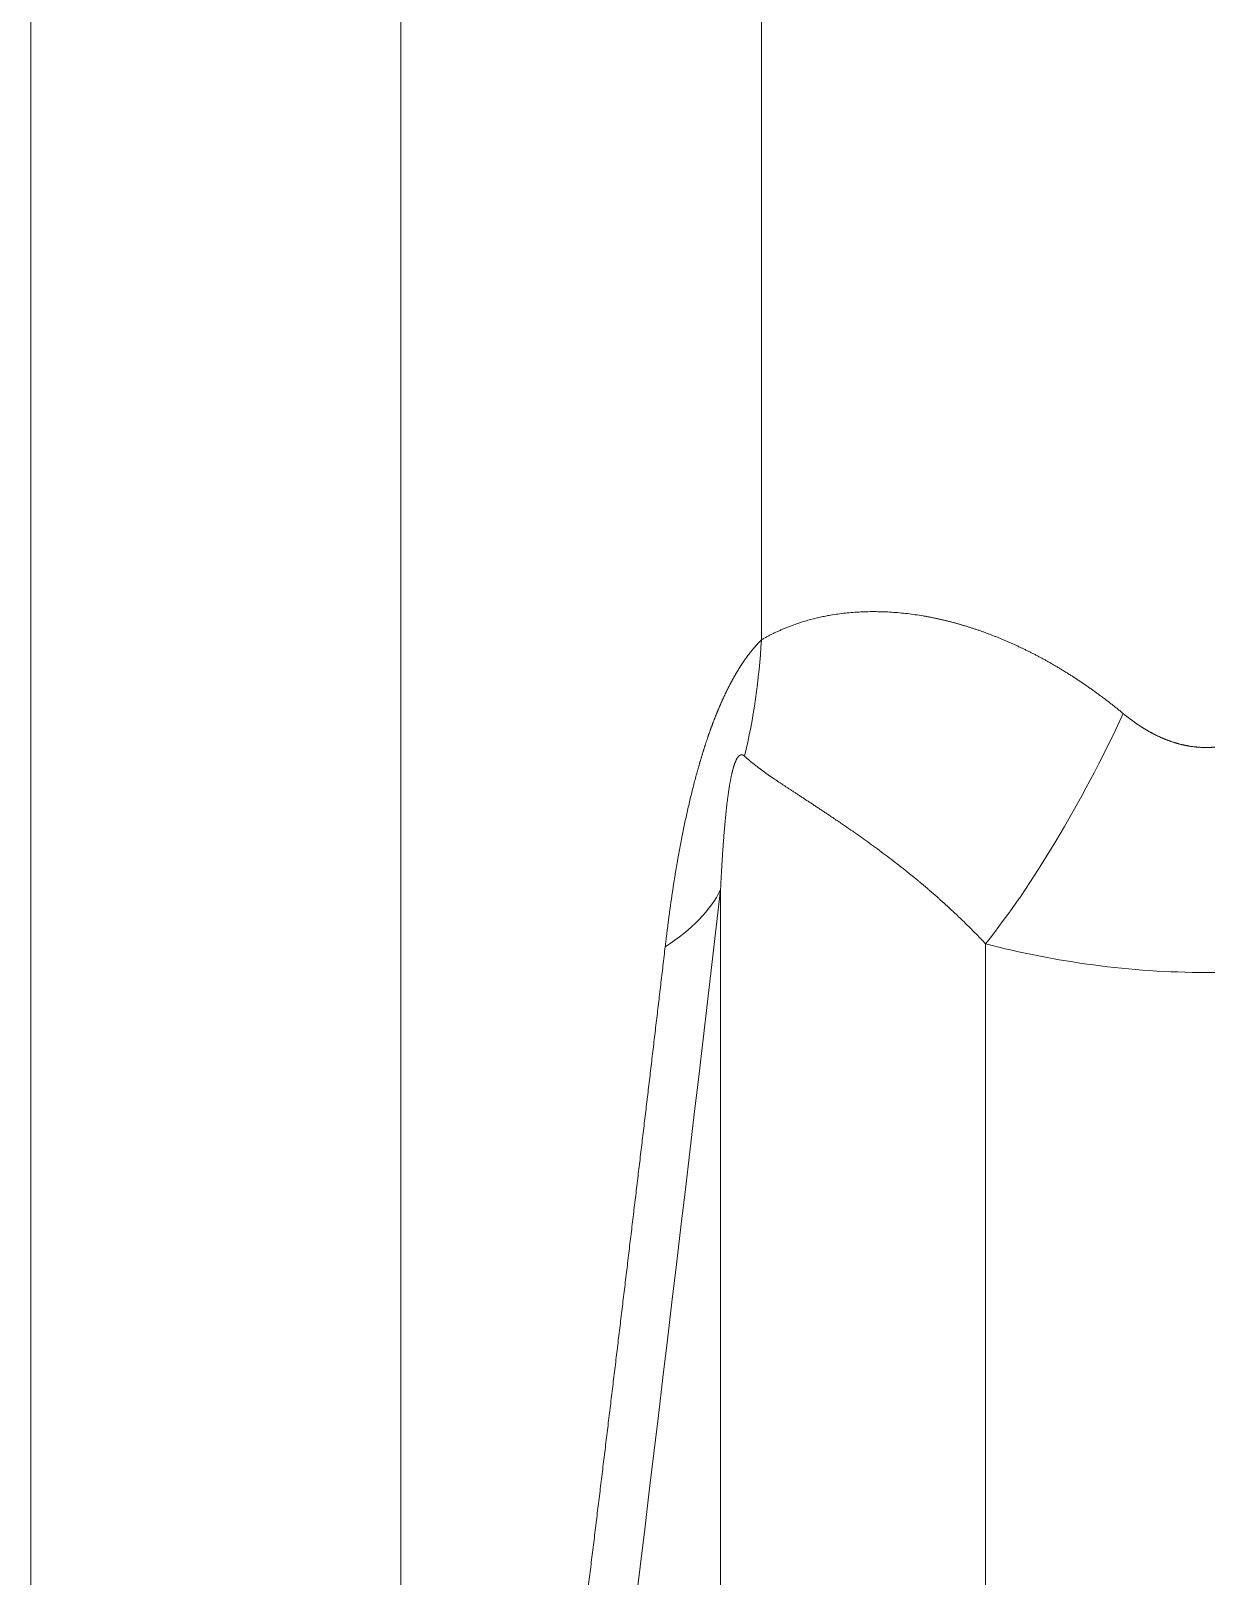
# Model space of a CAD drawing. Header units: millimetres. Extents: x 4664 to 8864, y -38 to 2932.
# Drawn here: x 8171.134 to 8174.93, y 2252.631 to 2257.621 of the extents above; entities that cross this region are included whole.
import ezdxf

# ---------------------------------------------------------------- set-up
doc = ezdxf.new("R2010")
doc.units = ezdxf.units.MM

msp = doc.modelspace()

# ---------------------------------------------------------------- linework, layer by layer
at = {"lineweight": 5}
for p, q in [((8173.4938, 2255.6545), (8173.4938, 2274.0569)), ((8171.134, 2271.1336), (8171.134, 2247.5065)), ((8172.3286, 2247.8684), (8172.3286, 2270.7219)), ((8173.3619, 2240.3411), (8173.3619, 2254.8477)), ((8174.2179, 2254.6732), (8174.2179, 2240.8271))]:
    msp.add_line(p, q, dxfattribs=at)
at = {"lineweight": 5, "extrusion": (0, 0, -1)}
for centre, major_axis, ratio, start_param, end_param in [((8171.1045, 2256.2373), (-1.8427, 1.851), 0.824618, 2.503991, 2.670008), ((8174.2179, 2256.8128), (0.6646, 2.5259), 0.341532, 2.064293, 2.485189), ((8164.7523, 2233.0242), (8.8397, 54.288), 0.099808, 1.14091, 1.295848), ((8170.7937, 2255.2376), (-2.5944, 0.3015), 0.315798, 3.251983, 3.506818)]:
    msp.add_ellipse(centre, major_axis=major_axis, ratio=ratio, start_param=start_param, end_param=end_param, dxfattribs=at)
at = {"lineweight": 5}
for points, knots in [([(8174.6628, 2255.4163), (8174.6613, 2255.4176), (8174.6582, 2255.4202), (8174.6535, 2255.424), (8174.6488, 2255.4278), (8174.6441, 2255.4316), (8174.6394, 2255.4353), (8174.6347, 2255.4391), (8174.63, 2255.4428), (8174.6253, 2255.4465), (8174.6206, 2255.4502), (8174.6158, 2255.4538), (8174.6111, 2255.4575), (8174.6064, 2255.4611), (8174.6016, 2255.4647), (8174.5969, 2255.4682), (8174.5921, 2255.4718), (8174.5873, 2255.4753), (8174.5826, 2255.4788), (8174.5778, 2255.4823), (8174.573, 2255.4858), (8174.5682, 2255.4892), (8174.5634, 2255.4926), (8174.5586, 2255.4961), (8174.5538, 2255.4994), (8174.549, 2255.5028), (8174.5442, 2255.5061), (8174.5394, 2255.5095), (8174.5346, 2255.5127), (8174.5297, 2255.516), (8174.5249, 2255.5193), (8174.5201, 2255.5225), (8174.5152, 2255.5257), (8174.5104, 2255.5289), (8174.5055, 2255.5321), (8174.5006, 2255.5352), (8174.4958, 2255.5383), (8174.4909, 2255.5414), (8174.486, 2255.5445), (8174.4812, 2255.5476), (8174.4763, 2255.5506), (8174.4714, 2255.5536), (8174.4665, 2255.5566), (8174.4616, 2255.5596), (8174.4567, 2255.5625), (8174.4518, 2255.5655), (8174.4469, 2255.5684), (8174.442, 2255.5712), (8174.4371, 2255.5741), (8174.4322, 2255.5769), (8174.4272, 2255.5798), (8174.4223, 2255.5825), (8174.4174, 2255.5853), (8174.4125, 2255.5881), (8174.4075, 2255.5908), (8174.4026, 2255.5935), (8174.3976, 2255.5962), (8174.3927, 2255.5988), (8174.3878, 2255.6015), (8174.3828, 2255.6041), (8174.3779, 2255.6067), (8174.3729, 2255.6092), (8174.3679, 2255.6118), (8174.363, 2255.6143), (8174.358, 2255.6168), (8174.3531, 2255.6192), (8174.3481, 2255.6217), (8174.3431, 2255.6241), (8174.3382, 2255.6265), (8174.3332, 2255.6289), (8174.3282, 2255.6313), (8174.3232, 2255.6336), (8174.3183, 2255.6359), (8174.3133, 2255.6382), (8174.3083, 2255.6405), (8174.3033, 2255.6427), (8174.2984, 2255.6449), (8174.2934, 2255.6471), (8174.2884, 2255.6493), (8174.2834, 2255.6515), (8174.2784, 2255.6536), (8174.2734, 2255.6557), (8174.2684, 2255.6578), (8174.2635, 2255.6598), (8174.2585, 2255.6618), (8174.2535, 2255.6639), (8174.2485, 2255.6658), (8174.2435, 2255.6678), (8174.2385, 2255.6697), (8174.2335, 2255.6716), (8174.2286, 2255.6735), (8174.2236, 2255.6754), (8174.2186, 2255.6772), (8174.2136, 2255.6791), (8174.2086, 2255.6808), (8174.2036, 2255.6826), (8174.1986, 2255.6844), (8174.1937, 2255.6861), (8174.1887, 2255.6878), (8174.1837, 2255.6895), (8174.1787, 2255.6911), (8174.1738, 2255.6927), (8174.1688, 2255.6943), (8174.1638, 2255.6959), (8174.1588, 2255.6975), (8174.1539, 2255.699), (8174.1489, 2255.7005), (8174.1439, 2255.702), (8174.139, 2255.7034), (8174.134, 2255.7048), (8174.1291, 2255.7063), (8174.1241, 2255.7076), (8174.1191, 2255.709), (8174.1142, 2255.7103), (8174.1093, 2255.7116), (8174.1043, 2255.7129), (8174.0994, 2255.7142), (8174.0944, 2255.7154), (8174.0895, 2255.7166), (8174.0846, 2255.7178), (8174.0796, 2255.719), (8174.0747, 2255.7201), (8174.0698, 2255.7212), (8174.0649, 2255.7223), (8174.06, 2255.7234), (8174.0551, 2255.7244), (8174.0502, 2255.7254), (8174.0453, 2255.7264), (8174.0404, 2255.7274), (8174.0355, 2255.7283), (8174.0306, 2255.7292), (8174.0258, 2255.7301), (8174.0209, 2255.731), (8174.0006, 2255.7344), (8173.9649, 2255.7396), (8173.9141, 2255.7442), (8173.8636, 2255.746), (8173.8137, 2255.7451), (8173.7645, 2255.7413), (8173.7271, 2255.7361), (8173.7003, 2255.7312), (8173.6833, 2255.7276), (8173.6658, 2255.7235), (8173.6481, 2255.7188), (8173.63, 2255.7136), (8173.6118, 2255.7077), (8173.5978, 2255.7028), (8173.5879, 2255.6991), (8173.5821, 2255.6969), (8173.5763, 2255.6946), (8173.5706, 2255.6923), (8173.565, 2255.69), (8173.5594, 2255.6876), (8173.5539, 2255.6852), (8173.5485, 2255.6828), (8173.5432, 2255.6804), (8173.5379, 2255.6779), (8173.5327, 2255.6754), (8173.5276, 2255.6729), (8173.5226, 2255.6704), (8173.5176, 2255.6678), (8173.5127, 2255.6652), (8173.5078, 2255.6626), (8173.5031, 2255.6599), (8173.4984, 2255.6572), (8173.4953, 2255.6554), (8173.4938, 2255.6545)], [0, 0, 0, 0, 0.003859, 0.007715, 0.01157, 0.015422, 0.019272, 0.023121, 0.026967, 0.030812, 0.034655, 0.038496, 0.042335, 0.046172, 0.050007, 0.05384, 0.057672, 0.061502, 0.06533, 0.069157, 0.072981, 0.076804, 0.080626, 0.084446, 0.088264, 0.092081, 0.095896, 0.099709, 0.103521, 0.107332, 0.111141, 0.114948, 0.118754, 0.122559, 0.126362, 0.130164, 0.133965, 0.137764, 0.141562, 0.145359, 0.149154, 0.152948, 0.156741, 0.160533, 0.164324, 0.168113, 0.171902, 0.175689, 0.179475, 0.18326, 0.187044, 0.190827, 0.194609, 0.19839, 0.202171, 0.20595, 0.209728, 0.213506, 0.217282, 0.221058, 0.224833, 0.228607, 0.232381, 0.236153, 0.239925, 0.243697, 0.247467, 0.251237, 0.255006, 0.258775, 0.262543, 0.266311, 0.270078, 0.273844, 0.27761, 0.281376, 0.285141, 0.288906, 0.29267, 0.296434, 0.300198, 0.303961, 0.307724, 0.311486, 0.315249, 0.319011, 0.322773, 0.326535, 0.330296, 0.334057, 0.337819, 0.34158, 0.345341, 0.349102, 0.352863, 0.356624, 0.360385, 0.364146, 0.367907, 0.371669, 0.37543, 0.379191, 0.382953, 0.386715, 0.390477, 0.394239, 0.398001, 0.401764, 0.405527, 0.409291, 0.413054, 0.416818, 0.420583, 0.424347, 0.428113, 0.431878, 0.435645, 0.439411, 0.443178, 0.446946, 0.450714, 0.454483, 0.458253, 0.462023, 0.465794, 0.469565, 0.473337, 0.47711, 0.480884, 0.484658, 0.488434, 0.49221, 0.495987, 0.499764, 0.539466, 0.579935, 0.621194, 0.663266, 0.706173, 0.749935, 0.765539, 0.781883, 0.798967, 0.816792, 0.835357, 0.854665, 0.874715, 0.88132, 0.887925, 0.894528, 0.90113, 0.90773, 0.91433, 0.920927, 0.927524, 0.934119, 0.940713, 0.947306, 0.953897, 0.960487, 0.967076, 0.973663, 0.980249, 0.986834, 0.993418, 1, 1, 1, 1]), ([(8173.4938, 2255.6545), (8173.4933, 2255.654), (8173.4923, 2255.653), (8173.4907, 2255.6514), (8173.4892, 2255.6498), (8173.4876, 2255.6482), (8173.4861, 2255.6466), (8173.4845, 2255.645), (8173.483, 2255.6433), (8173.4815, 2255.6416), (8173.48, 2255.64), (8173.4784, 2255.6383), (8173.4769, 2255.6366), (8173.4754, 2255.6349), (8173.4739, 2255.6331), (8173.4724, 2255.6314), (8173.4709, 2255.6296), (8173.4694, 2255.6279), (8173.4679, 2255.6261), (8173.4664, 2255.6243), (8173.4649, 2255.6225), (8173.4634, 2255.6206), (8173.4619, 2255.6188), (8173.4604, 2255.617), (8173.4589, 2255.6151), (8173.4574, 2255.6132), (8173.456, 2255.6113), (8173.4545, 2255.6094), (8173.453, 2255.6075), (8173.4515, 2255.6055), (8173.4501, 2255.6036), (8173.4486, 2255.6016), (8173.4472, 2255.5996), (8173.4457, 2255.5976), (8173.4443, 2255.5956), (8173.4428, 2255.5936), (8173.4414, 2255.5916), (8173.4399, 2255.5895), (8173.4385, 2255.5874), (8173.4371, 2255.5854), (8173.4356, 2255.5833), (8173.4342, 2255.5812), (8173.4328, 2255.579), (8173.4313, 2255.5769), (8173.4299, 2255.5747), (8173.4285, 2255.5726), (8173.4271, 2255.5704), (8173.4257, 2255.5682), (8173.4243, 2255.566), (8173.4229, 2255.5638), (8173.4215, 2255.5615), (8173.4201, 2255.5593), (8173.4187, 2255.557), (8173.4173, 2255.5548), (8173.4159, 2255.5525), (8173.4145, 2255.5502), (8173.4132, 2255.5478), (8173.4118, 2255.5455), (8173.4104, 2255.5432), (8173.409, 2255.5408), (8173.4077, 2255.5384), (8173.4063, 2255.536), (8173.4049, 2255.5336), (8173.4036, 2255.5312), (8173.4022, 2255.5288), (8173.4009, 2255.5264), (8173.3995, 2255.5239), (8173.3982, 2255.5214), (8173.3968, 2255.5189), (8173.3955, 2255.5164), (8173.3942, 2255.5139), (8173.3928, 2255.5114), (8173.3915, 2255.5088), (8173.3902, 2255.5063), (8173.3888, 2255.5037), (8173.3875, 2255.5011), (8173.3862, 2255.4985), (8173.3849, 2255.4959), (8173.3836, 2255.4933), (8173.3823, 2255.4907), (8173.381, 2255.488), (8173.3797, 2255.4853), (8173.3784, 2255.4827), (8173.3771, 2255.48), (8173.3758, 2255.4773), (8173.3745, 2255.4745), (8173.3732, 2255.4718), (8173.3719, 2255.469), (8173.3707, 2255.4663), (8173.3694, 2255.4635), (8173.3681, 2255.4607), (8173.3668, 2255.4579), (8173.3656, 2255.4551), (8173.3643, 2255.4522), (8173.3631, 2255.4494), (8173.3618, 2255.4465), (8173.3605, 2255.4437), (8173.3593, 2255.4408), (8173.358, 2255.4379), (8173.3568, 2255.4349), (8173.3556, 2255.432), (8173.3543, 2255.4291), (8173.3531, 2255.4261), (8173.3519, 2255.4231), (8173.3506, 2255.4201), (8173.3494, 2255.4171), (8173.3482, 2255.4141), (8173.347, 2255.4111), (8173.3458, 2255.408), (8173.3445, 2255.405), (8173.3433, 2255.4019), (8173.3421, 2255.3988), (8173.3409, 2255.3957), (8173.3397, 2255.3926), (8173.3385, 2255.3895), (8173.3373, 2255.3863), (8173.3361, 2255.3832), (8173.335, 2255.38), (8173.3338, 2255.3768), (8173.3326, 2255.3736), (8173.3314, 2255.3704), (8173.3302, 2255.3672), (8173.3291, 2255.364), (8173.3279, 2255.3607), (8173.3267, 2255.3574), (8173.3256, 2255.3542), (8173.3244, 2255.3509), (8173.3233, 2255.3476), (8173.3221, 2255.3442), (8173.321, 2255.3409), (8173.3198, 2255.3375), (8173.3187, 2255.3342), (8173.3176, 2255.3308), (8173.3164, 2255.3274), (8173.3153, 2255.324), (8173.3142, 2255.3206), (8173.313, 2255.3171), (8173.3119, 2255.3137), (8173.3108, 2255.3102), (8173.3097, 2255.3068), (8173.3086, 2255.3033), (8173.3074, 2255.2998), (8173.3063, 2255.2963), (8173.3052, 2255.2927), (8173.3041, 2255.2892), (8173.303, 2255.2856), (8173.3019, 2255.282), (8173.3009, 2255.2785), (8173.2998, 2255.2749), (8173.2987, 2255.2712), (8173.2976, 2255.2676), (8173.2965, 2255.264), (8173.2954, 2255.2603), (8173.2944, 2255.2566), (8173.2933, 2255.253), (8173.2922, 2255.2493), (8173.2912, 2255.2455), (8173.2901, 2255.2418), (8173.2891, 2255.2381), (8173.288, 2255.2343), (8173.287, 2255.2306), (8173.2859, 2255.2268), (8173.2834, 2255.2176), (8173.2794, 2255.2028), (8173.2741, 2255.1824), (8173.2689, 2255.1618), (8173.2638, 2255.1409), (8173.2588, 2255.1198), (8173.2539, 2255.0984), (8173.2491, 2255.0768), (8173.2445, 2255.0549), (8173.2399, 2255.0327), (8173.2355, 2255.0103), (8173.2311, 2254.9877), (8173.2269, 2254.9648), (8173.2235, 2254.9455), (8173.2208, 2254.9298), (8173.2187, 2254.9179), (8173.2167, 2254.9058), (8173.2147, 2254.8935), (8173.2127, 2254.8811), (8173.2107, 2254.8686), (8173.2088, 2254.8559), (8173.2068, 2254.8431), (8173.2049, 2254.8301), (8173.203, 2254.817), (8173.2011, 2254.8037), (8173.1992, 2254.7903), (8173.1974, 2254.7768), (8173.1955, 2254.7631), (8173.1937, 2254.7493), (8173.1919, 2254.7353), (8173.1901, 2254.7212), (8173.1883, 2254.7069), (8173.1865, 2254.6925), (8173.1847, 2254.678), (8173.1836, 2254.6683), (8173.183, 2254.6634)], [0, 0, 0, 0, 0.003331, 0.006653, 0.009966, 0.013271, 0.016566, 0.019854, 0.023133, 0.026403, 0.029666, 0.03292, 0.036166, 0.039405, 0.042635, 0.045858, 0.049073, 0.052281, 0.055482, 0.058675, 0.061861, 0.065039, 0.068211, 0.071376, 0.074534, 0.077686, 0.080831, 0.08397, 0.087102, 0.090229, 0.093349, 0.096463, 0.099571, 0.102674, 0.105771, 0.108862, 0.111948, 0.115029, 0.118105, 0.121176, 0.124241, 0.127302, 0.130359, 0.133411, 0.136458, 0.139501, 0.14254, 0.145575, 0.148606, 0.151633, 0.154656, 0.157676, 0.160693, 0.163706, 0.166716, 0.169723, 0.172727, 0.175728, 0.178726, 0.181722, 0.184716, 0.187707, 0.190696, 0.193683, 0.196668, 0.199652, 0.202634, 0.205614, 0.208593, 0.21157, 0.214547, 0.217522, 0.220497, 0.223471, 0.226444, 0.229417, 0.23239, 0.235362, 0.238334, 0.241307, 0.244279, 0.247252, 0.250225, 0.253199, 0.256174, 0.259149, 0.262125, 0.265103, 0.268081, 0.271061, 0.274043, 0.277026, 0.280011, 0.282998, 0.285986, 0.288977, 0.29197, 0.294966, 0.297964, 0.300965, 0.303968, 0.306974, 0.309984, 0.312996, 0.316012, 0.319031, 0.322054, 0.32508, 0.32811, 0.331144, 0.334182, 0.337225, 0.340271, 0.343322, 0.346377, 0.349437, 0.352501, 0.355571, 0.358645, 0.361725, 0.36481, 0.3679, 0.370995, 0.374096, 0.377203, 0.380315, 0.383434, 0.386558, 0.389688, 0.392825, 0.395968, 0.399118, 0.402274, 0.405436, 0.408606, 0.411782, 0.414965, 0.418156, 0.421354, 0.424558, 0.427771, 0.430991, 0.434218, 0.437453, 0.440696, 0.443947, 0.447206, 0.450473, 0.453748, 0.457031, 0.460323, 0.463624, 0.466932, 0.47025, 0.473576, 0.476912, 0.480256, 0.483609, 0.486971, 0.490343, 0.493724, 0.497114, 0.500514, 0.518492, 0.536632, 0.554945, 0.573441, 0.592128, 0.611016, 0.630114, 0.649431, 0.668975, 0.688753, 0.708774, 0.729046, 0.749574, 0.760073, 0.77071, 0.781486, 0.792402, 0.803457, 0.814654, 0.825993, 0.837475, 0.8491, 0.860869, 0.872782, 0.884841, 0.897046, 0.909397, 0.921895, 0.934541, 0.947335, 0.960277, 0.973369, 0.986609, 1, 1, 1, 1]), ([(8175.1978, 2255.4163), (8175.1969, 2255.4155), (8175.195, 2255.414), (8175.1921, 2255.4116), (8175.1892, 2255.4093), (8175.1863, 2255.407), (8175.1834, 2255.4048), (8175.1806, 2255.4025), (8175.1777, 2255.4003), (8175.1748, 2255.3981), (8175.1719, 2255.396), (8175.169, 2255.3938), (8175.1661, 2255.3917), (8175.1632, 2255.3897), (8175.1603, 2255.3876), (8175.1574, 2255.3856), (8175.1546, 2255.3836), (8175.1517, 2255.3816), (8175.1488, 2255.3796), (8175.1459, 2255.3777), (8175.143, 2255.3758), (8175.1401, 2255.3739), (8175.1372, 2255.3721), (8175.1343, 2255.3703), (8175.1314, 2255.3685), (8175.1285, 2255.3667), (8175.1256, 2255.365), (8175.1227, 2255.3632), (8175.1198, 2255.3615), (8175.1169, 2255.3599), (8175.114, 2255.3582), (8175.1111, 2255.3566), (8175.1082, 2255.355), (8175.1053, 2255.3535), (8175.1024, 2255.3519), (8175.0995, 2255.3504), (8175.0966, 2255.3489), (8175.0937, 2255.3475), (8175.0908, 2255.346), (8175.0879, 2255.3446), (8175.0849, 2255.3432), (8175.082, 2255.3419), (8175.0791, 2255.3405), (8175.0762, 2255.3392), (8175.0733, 2255.338), (8175.0704, 2255.3367), (8175.0675, 2255.3355), (8175.0646, 2255.3343), (8175.0617, 2255.3331), (8175.0588, 2255.3319), (8175.0558, 2255.3308), (8175.0529, 2255.3297), (8175.05, 2255.3286), (8175.0471, 2255.3276), (8175.0442, 2255.3266), (8175.0413, 2255.3256), (8175.0384, 2255.3246), (8175.0354, 2255.3237), (8175.0325, 2255.3227), (8175.0296, 2255.3219), (8175.0267, 2255.321), (8175.0238, 2255.3201), (8175.0209, 2255.3193), (8175.0179, 2255.3185), (8175.015, 2255.3178), (8175.0121, 2255.317), (8175.0092, 2255.3163), (8175.0063, 2255.3156), (8175.0034, 2255.315), (8175.0004, 2255.3144), (8174.9975, 2255.3137), (8174.9946, 2255.3132), (8174.9917, 2255.3126), (8174.9888, 2255.3121), (8174.9858, 2255.3116), (8174.9829, 2255.3111), (8174.98, 2255.3106), (8174.9771, 2255.3102), (8174.9742, 2255.3098), (8174.9712, 2255.3094), (8174.9683, 2255.3091), (8174.9654, 2255.3088), (8174.9625, 2255.3085), (8174.9595, 2255.3082), (8174.9566, 2255.3079), (8174.9537, 2255.3077), (8174.9508, 2255.3075), (8174.9479, 2255.3074), (8174.9449, 2255.3072), (8174.942, 2255.3071), (8174.9391, 2255.307), (8174.9362, 2255.3069), (8174.9332, 2255.3069), (8174.9303, 2255.3069), (8174.9274, 2255.3069), (8174.9245, 2255.3069), (8174.9216, 2255.307), (8174.9186, 2255.3071), (8174.9157, 2255.3072), (8174.9128, 2255.3074), (8174.9099, 2255.3075), (8174.9069, 2255.3077), (8174.904, 2255.3079), (8174.9011, 2255.3082), (8174.8982, 2255.3085), (8174.8953, 2255.3088), (8174.8923, 2255.3091), (8174.8894, 2255.3094), (8174.8865, 2255.3098), (8174.8836, 2255.3102), (8174.8807, 2255.3106), (8174.8777, 2255.3111), (8174.8748, 2255.3116), (8174.8719, 2255.3121), (8174.869, 2255.3126), (8174.8661, 2255.3132), (8174.8631, 2255.3137), (8174.8602, 2255.3144), (8174.8573, 2255.315), (8174.8544, 2255.3156), (8174.8515, 2255.3163), (8174.8485, 2255.317), (8174.8456, 2255.3178), (8174.8427, 2255.3185), (8174.8398, 2255.3193), (8174.8369, 2255.3201), (8174.834, 2255.321), (8174.831, 2255.3219), (8174.8281, 2255.3227), (8174.8252, 2255.3237), (8174.8223, 2255.3246), (8174.8194, 2255.3256), (8174.8165, 2255.3266), (8174.8135, 2255.3276), (8174.8106, 2255.3286), (8174.8077, 2255.3297), (8174.8048, 2255.3308), (8174.8019, 2255.3319), (8174.799, 2255.3331), (8174.7961, 2255.3343), (8174.7932, 2255.3355), (8174.7903, 2255.3367), (8174.7873, 2255.338), (8174.7844, 2255.3392), (8174.7815, 2255.3405), (8174.7786, 2255.3419), (8174.7757, 2255.3432), (8174.7728, 2255.3446), (8174.7699, 2255.346), (8174.767, 2255.3475), (8174.7641, 2255.3489), (8174.7612, 2255.3504), (8174.7583, 2255.3519), (8174.7554, 2255.3535), (8174.7525, 2255.355), (8174.7496, 2255.3566), (8174.7467, 2255.3582), (8174.7438, 2255.3599), (8174.7409, 2255.3615), (8174.738, 2255.3632), (8174.7351, 2255.365), (8174.7322, 2255.3667), (8174.7293, 2255.3685), (8174.7264, 2255.3703), (8174.7235, 2255.3721), (8174.7206, 2255.3739), (8174.7177, 2255.3758), (8174.7148, 2255.3777), (8174.7119, 2255.3796), (8174.709, 2255.3816), (8174.7061, 2255.3836), (8174.7032, 2255.3856), (8174.7003, 2255.3876), (8174.6974, 2255.3897), (8174.6945, 2255.3917), (8174.6916, 2255.3938), (8174.6888, 2255.396), (8174.6859, 2255.3981), (8174.683, 2255.4003), (8174.6801, 2255.4025), (8174.6772, 2255.4048), (8174.6743, 2255.407), (8174.6715, 2255.4093), (8174.6686, 2255.4116), (8174.6657, 2255.414), (8174.6638, 2255.4155), (8174.6628, 2255.4163)], [0, 0, 0, 0, 0.006816, 0.013593, 0.02033, 0.027027, 0.033686, 0.040306, 0.046887, 0.053429, 0.059934, 0.0664, 0.072829, 0.07922, 0.085574, 0.09189, 0.09817, 0.104414, 0.110621, 0.116793, 0.122928, 0.129029, 0.135094, 0.141124, 0.14712, 0.153081, 0.159009, 0.164903, 0.170763, 0.176591, 0.182385, 0.188148, 0.193878, 0.199577, 0.205244, 0.210881, 0.216486, 0.222062, 0.227607, 0.233123, 0.23861, 0.244068, 0.249498, 0.2549, 0.260274, 0.265621, 0.270941, 0.276235, 0.281503, 0.286746, 0.291964, 0.297157, 0.302326, 0.307472, 0.312594, 0.317694, 0.322771, 0.327827, 0.332862, 0.337876, 0.34287, 0.347844, 0.352799, 0.357735, 0.362653, 0.367554, 0.372438, 0.377305, 0.382156, 0.386992, 0.391814, 0.396621, 0.401414, 0.406195, 0.410963, 0.415719, 0.420464, 0.425198, 0.429922, 0.434637, 0.439343, 0.44404, 0.448731, 0.453414, 0.45809, 0.462761, 0.467427, 0.472089, 0.476747, 0.481401, 0.486053, 0.490703, 0.495352, 0.5, 0.504648, 0.509297, 0.513947, 0.518599, 0.523253, 0.527911, 0.532573, 0.537239, 0.54191, 0.546586, 0.551269, 0.55596, 0.560657, 0.565363, 0.570078, 0.574802, 0.579536, 0.584281, 0.589037, 0.593805, 0.598586, 0.603379, 0.608186, 0.613008, 0.617844, 0.622695, 0.627562, 0.632446, 0.637347, 0.642265, 0.647201, 0.652156, 0.65713, 0.662124, 0.667138, 0.672173, 0.677229, 0.682306, 0.687406, 0.692528, 0.697674, 0.702843, 0.708036, 0.713254, 0.718497, 0.723765, 0.729059, 0.734379, 0.739726, 0.7451, 0.750502, 0.755932, 0.76139, 0.766877, 0.772393, 0.777938, 0.783514, 0.789119, 0.794756, 0.800423, 0.806122, 0.811852, 0.817615, 0.823409, 0.829237, 0.835097, 0.840991, 0.846919, 0.85288, 0.858876, 0.864906, 0.870971, 0.877072, 0.883207, 0.889379, 0.895586, 0.90183, 0.90811, 0.914426, 0.92078, 0.927171, 0.9336, 0.940066, 0.946571, 0.953113, 0.959694, 0.966314, 0.972973, 0.97967, 0.986407, 0.993184, 1, 1, 1, 1]), ([(8173.3619, 2254.8477), (8173.362, 2254.8503), (8173.3622, 2254.8557), (8173.3626, 2254.8636), (8173.363, 2254.8715), (8173.3634, 2254.8793), (8173.3638, 2254.887), (8173.3642, 2254.8947), (8173.3646, 2254.9022), (8173.365, 2254.9098), (8173.3655, 2254.9172), (8173.3659, 2254.9245), (8173.3663, 2254.9318), (8173.3668, 2254.939), (8173.3672, 2254.9462), (8173.3677, 2254.9532), (8173.3681, 2254.9602), (8173.3686, 2254.9671), (8173.369, 2254.9739), (8173.3695, 2254.9807), (8173.37, 2254.9874), (8173.3704, 2254.994), (8173.3709, 2255.0005), (8173.3714, 2255.007), (8173.3719, 2255.0134), (8173.3724, 2255.0197), (8173.3729, 2255.0259), (8173.3734, 2255.0321), (8173.3739, 2255.0382), (8173.3744, 2255.0442), (8173.3749, 2255.0501), (8173.3754, 2255.056), (8173.3759, 2255.0618), (8173.3765, 2255.0675), (8173.377, 2255.0732), (8173.3776, 2255.0787), (8173.3781, 2255.0842), (8173.3786, 2255.0896), (8173.3792, 2255.095), (8173.3798, 2255.1003), (8173.3803, 2255.1055), (8173.3809, 2255.1106), (8173.3815, 2255.1156), (8173.382, 2255.1206), (8173.3826, 2255.1255), (8173.3832, 2255.1303), (8173.3838, 2255.1351), (8173.3844, 2255.1397), (8173.385, 2255.1443), (8173.3856, 2255.1488), (8173.3862, 2255.1533), (8173.3868, 2255.1577), (8173.3874, 2255.162), (8173.388, 2255.1662), (8173.3887, 2255.1703), (8173.3893, 2255.1744), (8173.3899, 2255.1784), (8173.3906, 2255.1823), (8173.3912, 2255.1862), (8173.3919, 2255.19), (8173.3925, 2255.1937), (8173.3932, 2255.1973), (8173.3938, 2255.2009), (8173.3945, 2255.2043), (8173.3952, 2255.2077), (8173.3958, 2255.2111), (8173.3965, 2255.2143), (8173.3972, 2255.2175), (8173.3979, 2255.2206), (8173.3986, 2255.2236), (8173.3993, 2255.2266), (8173.4, 2255.2295), (8173.4007, 2255.2323), (8173.4014, 2255.235), (8173.4021, 2255.2376), (8173.4028, 2255.2402), (8173.4036, 2255.2427), (8173.4043, 2255.2452), (8173.405, 2255.2475), (8173.4058, 2255.2498), (8173.4065, 2255.252), (8173.4072, 2255.2541), (8173.408, 2255.2562), (8173.4087, 2255.2582), (8173.4095, 2255.2601), (8173.4103, 2255.2619), (8173.411, 2255.2637), (8173.4118, 2255.2654), (8173.4126, 2255.267), (8173.4134, 2255.2685), (8173.4141, 2255.27), (8173.4149, 2255.2713), (8173.4157, 2255.2726), (8173.4165, 2255.2739), (8173.4173, 2255.275), (8173.4181, 2255.2761), (8173.4189, 2255.2771), (8173.4197, 2255.278), (8173.4206, 2255.2789), (8173.4214, 2255.2797), (8173.4222, 2255.2804), (8173.423, 2255.281), (8173.4239, 2255.2816), (8173.4247, 2255.282), (8173.4256, 2255.2824), (8173.4264, 2255.2828), (8173.4272, 2255.283), (8173.4281, 2255.2832), (8173.429, 2255.2833), (8173.4298, 2255.2833), (8173.4307, 2255.2833), (8173.4316, 2255.2832), (8173.4324, 2255.283), (8173.4333, 2255.2827), (8173.4342, 2255.2823), (8173.4351, 2255.2819), (8173.436, 2255.2814), (8173.4369, 2255.2808), (8173.4378, 2255.2802), (8173.4387, 2255.2795), (8173.4393, 2255.2789), (8173.4396, 2255.2787)], [0, 0, 0, 0, 0.017906, 0.035612, 0.05312, 0.070428, 0.087536, 0.104446, 0.121157, 0.137669, 0.153982, 0.170096, 0.186012, 0.20173, 0.217249, 0.23257, 0.247692, 0.262617, 0.277344, 0.291873, 0.306204, 0.320338, 0.334275, 0.348015, 0.361558, 0.374903, 0.388053, 0.401006, 0.413762, 0.426323, 0.438688, 0.450857, 0.462831, 0.474611, 0.486195, 0.497584, 0.50878, 0.519782, 0.53059, 0.541204, 0.551626, 0.561856, 0.571893, 0.581739, 0.591394, 0.600857, 0.610131, 0.619215, 0.62811, 0.636816, 0.645335, 0.653667, 0.661812, 0.669772, 0.677547, 0.685138, 0.692547, 0.699774, 0.70682, 0.713687, 0.720376, 0.726889, 0.733227, 0.739391, 0.745385, 0.751208, 0.756865, 0.762357, 0.767687, 0.772858, 0.777873, 0.782735, 0.787448, 0.792017, 0.796446, 0.800739, 0.804903, 0.808943, 0.812866, 0.81668, 0.820392, 0.82401, 0.827544, 0.831003, 0.834399, 0.837742, 0.841044, 0.844316, 0.847572, 0.850824, 0.854085, 0.857366, 0.860681, 0.864041, 0.867458, 0.870943, 0.874505, 0.878155, 0.881902, 0.885753, 0.889717, 0.8938, 0.898009, 0.902349, 0.906826, 0.911445, 0.916211, 0.921126, 0.926195, 0.931422, 0.936808, 0.942358, 0.948073, 0.953957, 0.96001, 0.966235, 0.972634, 0.979209, 0.98596, 0.99289, 1, 1, 1, 1]), ([(8173.4396, 2255.2787), (8173.4401, 2255.2781), (8173.4413, 2255.277), (8173.4432, 2255.2754), (8173.445, 2255.2737), (8173.4469, 2255.272), (8173.4488, 2255.2703), (8173.4508, 2255.2687), (8173.4528, 2255.2669), (8173.4548, 2255.2652), (8173.4569, 2255.2635), (8173.459, 2255.2617), (8173.4612, 2255.26), (8173.4633, 2255.2582), (8173.4656, 2255.2564), (8173.4678, 2255.2546), (8173.4701, 2255.2527), (8173.4725, 2255.2509), (8173.4748, 2255.2491), (8173.4773, 2255.2472), (8173.4797, 2255.2453), (8173.4822, 2255.2434), (8173.4848, 2255.2415), (8173.4874, 2255.2395), (8173.49, 2255.2376), (8173.4927, 2255.2356), (8173.4954, 2255.2336), (8173.4981, 2255.2316), (8173.5009, 2255.2295), (8173.5038, 2255.2275), (8173.5067, 2255.2254), (8173.5096, 2255.2233), (8173.5126, 2255.2212), (8173.5157, 2255.2191), (8173.5187, 2255.2169), (8173.5219, 2255.2147), (8173.525, 2255.2125), (8173.5283, 2255.2103), (8173.5315, 2255.208), (8173.5349, 2255.2058), (8173.5382, 2255.2035), (8173.5417, 2255.2011), (8173.5451, 2255.1988), (8173.5487, 2255.1964), (8173.5522, 2255.194), (8173.5559, 2255.1916), (8173.5596, 2255.1891), (8173.5633, 2255.1866), (8173.5671, 2255.1841), (8173.5709, 2255.1815), (8173.5748, 2255.179), (8173.5788, 2255.1763), (8173.5828, 2255.1737), (8173.5868, 2255.171), (8173.5909, 2255.1683), (8173.5951, 2255.1656), (8173.5993, 2255.1628), (8173.6036, 2255.16), (8173.608, 2255.1572), (8173.6124, 2255.1543), (8173.6168, 2255.1514), (8173.6213, 2255.1484), (8173.6259, 2255.1454), (8173.6305, 2255.1424), (8173.6352, 2255.1393), (8173.64, 2255.1362), (8173.6448, 2255.1331), (8173.6496, 2255.1299), (8173.6546, 2255.1266), (8173.6596, 2255.1234), (8173.6646, 2255.1201), (8173.6697, 2255.1167), (8173.6749, 2255.1133), (8173.6801, 2255.1098), (8173.6854, 2255.1063), (8173.6908, 2255.1028), (8173.6962, 2255.0992), (8173.7017, 2255.0956), (8173.7072, 2255.0919), (8173.7128, 2255.0881), (8173.7185, 2255.0844), (8173.7242, 2255.0805), (8173.73, 2255.0766), (8173.7358, 2255.0727), (8173.7418, 2255.0687), (8173.7477, 2255.0646), (8173.7595, 2255.0566), (8173.7771, 2255.0446), (8173.8009, 2255.0279), (8173.8251, 2255.0108), (8173.8497, 2254.993), (8173.8747, 2254.9746), (8173.9, 2254.9557), (8173.9256, 2254.9361), (8173.9515, 2254.9159), (8173.9718, 2254.8998), (8173.9861, 2254.8882), (8173.9945, 2254.8814), (8174.0028, 2254.8745), (8174.0112, 2254.8675), (8174.0195, 2254.8605), (8174.0279, 2254.8534), (8174.0362, 2254.8463), (8174.0446, 2254.8391), (8174.0529, 2254.8318), (8174.0613, 2254.8245), (8174.0696, 2254.8171), (8174.0779, 2254.8096), (8174.0863, 2254.8021), (8174.0946, 2254.7945), (8174.1029, 2254.7868), (8174.1112, 2254.7791), (8174.1195, 2254.7713), (8174.1278, 2254.7635), (8174.136, 2254.7556), (8174.1443, 2254.7476), (8174.1525, 2254.7396), (8174.1608, 2254.7315), (8174.169, 2254.7234), (8174.1772, 2254.7151), (8174.1853, 2254.7069), (8174.1935, 2254.6986), (8174.2017, 2254.6902), (8174.2098, 2254.6818), (8174.2152, 2254.6761), (8174.2179, 2254.6732)], [0, 0, 0, 0, 0.004458, 0.00895, 0.013476, 0.018036, 0.02263, 0.027257, 0.031919, 0.036614, 0.041343, 0.046106, 0.050902, 0.055733, 0.060597, 0.065496, 0.070428, 0.075394, 0.080394, 0.085428, 0.090496, 0.095597, 0.100733, 0.105902, 0.111106, 0.116343, 0.121614, 0.126919, 0.132258, 0.137631, 0.143038, 0.148478, 0.153953, 0.159462, 0.165004, 0.17058, 0.176191, 0.181835, 0.187513, 0.193225, 0.198971, 0.204751, 0.210565, 0.216413, 0.222295, 0.228211, 0.23416, 0.240144, 0.246162, 0.252213, 0.258299, 0.264418, 0.270572, 0.276759, 0.282981, 0.289236, 0.295525, 0.301848, 0.308206, 0.314597, 0.321022, 0.327481, 0.333974, 0.340501, 0.347062, 0.353657, 0.360286, 0.366949, 0.373646, 0.380377, 0.387142, 0.393941, 0.400774, 0.407641, 0.414542, 0.421477, 0.428446, 0.435449, 0.442485, 0.449556, 0.456661, 0.4638, 0.470973, 0.47818, 0.48542, 0.492695, 0.500004, 0.527882, 0.555727, 0.58354, 0.611321, 0.639069, 0.666785, 0.694469, 0.72212, 0.749739, 0.758495, 0.767243, 0.775981, 0.78471, 0.793431, 0.802142, 0.810844, 0.819536, 0.82822, 0.836895, 0.845561, 0.854217, 0.862865, 0.871504, 0.880133, 0.888754, 0.897365, 0.905967, 0.914561, 0.923145, 0.931721, 0.940287, 0.948844, 0.957393, 0.965932, 0.974463, 0.982984, 0.991497, 1, 1, 1, 1]), ([(8173.183, 2254.6634), (8173.1818, 2254.6531), (8173.1794, 2254.6327), (8173.1758, 2254.602), (8173.1722, 2254.5713), (8173.1685, 2254.5405), (8173.1649, 2254.5098), (8173.1613, 2254.479), (8173.1577, 2254.4483), (8173.154, 2254.4175), (8173.1504, 2254.3867), (8173.1467, 2254.3559), (8173.1431, 2254.325), (8173.1394, 2254.2942), (8173.1358, 2254.2633), (8173.1321, 2254.2324), (8173.1284, 2254.2015), (8173.1247, 2254.1706), (8173.1211, 2254.1397), (8173.1174, 2254.1087), (8173.1137, 2254.0778), (8173.11, 2254.0468), (8173.1063, 2254.0158), (8173.1026, 2253.9848), (8173.0989, 2253.9537), (8173.0952, 2253.9227), (8173.0915, 2253.8916), (8173.0878, 2253.8606), (8173.0841, 2253.8295), (8173.0803, 2253.7984), (8173.0766, 2253.7673), (8173.0729, 2253.7361), (8173.0691, 2253.705), (8173.0654, 2253.6738), (8173.0617, 2253.6426), (8173.0579, 2253.6114), (8173.0542, 2253.5802), (8173.0504, 2253.549), (8173.0466, 2253.5178), (8173.0429, 2253.4865), (8173.0391, 2253.4552), (8173.0353, 2253.4239), (8173.0315, 2253.3926), (8173.0278, 2253.3613), (8173.024, 2253.33), (8173.0202, 2253.2986), (8173.0164, 2253.2673), (8173.0126, 2253.2359), (8173.0088, 2253.2045), (8173.005, 2253.1731), (8173.0012, 2253.1416), (8172.9973, 2253.1102), (8172.9935, 2253.0787), (8172.9897, 2253.0473), (8172.9859, 2253.0158), (8172.982, 2252.9843), (8172.9782, 2252.9528), (8172.9743, 2252.9212), (8172.9705, 2252.8897), (8172.9666, 2252.8581), (8172.9628, 2252.8265), (8172.9589, 2252.7949), (8172.9551, 2252.7633), (8172.9512, 2252.7317), (8172.9473, 2252.7001), (8172.9434, 2252.6684), (8172.9396, 2252.6367), (8172.9357, 2252.6051), (8172.9318, 2252.5734), (8172.9279, 2252.5416), (8172.924, 2252.5099), (8172.9201, 2252.4782), (8172.9162, 2252.4464), (8172.9123, 2252.4146), (8172.9084, 2252.3828), (8172.9044, 2252.351), (8172.9005, 2252.3192), (8172.8966, 2252.2874), (8172.8927, 2252.2555), (8172.8887, 2252.2237), (8172.8848, 2252.1918), (8172.8808, 2252.1599), (8172.8769, 2252.128), (8172.8729, 2252.0961), (8172.869, 2252.0641), (8172.865, 2252.0322), (8172.861, 2252.0002), (8172.8571, 2251.9682), (8172.8531, 2251.9362), (8172.8491, 2251.9042), (8172.8451, 2251.8722), (8172.8411, 2251.8401), (8172.8372, 2251.8081), (8172.8332, 2251.776), (8172.8292, 2251.7439), (8172.8252, 2251.7118), (8172.8211, 2251.6797), (8172.8171, 2251.6476), (8172.8131, 2251.6154), (8172.8091, 2251.5833), (8172.8051, 2251.5511), (8172.801, 2251.5189), (8172.797, 2251.4867), (8172.793, 2251.4545), (8172.7889, 2251.4223), (8172.7849, 2251.39), (8172.7808, 2251.3578), (8172.7768, 2251.3255), (8172.7716, 2251.2848), (8172.7655, 2251.2356), (8172.7582, 2251.178), (8172.7509, 2251.1204), (8172.7437, 2251.0627), (8172.7364, 2251.0049), (8172.729, 2250.9471), (8172.7217, 2250.8892), (8172.7144, 2250.8313), (8172.707, 2250.7733), (8172.6996, 2250.7153), (8172.6922, 2250.6572), (8172.6848, 2250.5991), (8172.6774, 2250.5409), (8172.67, 2250.4826), (8172.6626, 2250.4243), (8172.6551, 2250.366), (8172.6476, 2250.3076), (8172.6401, 2250.2491), (8172.6326, 2250.1906), (8172.6251, 2250.132), (8172.6176, 2250.0734), (8172.61, 2250.0148), (8172.6025, 2249.956), (8172.5949, 2249.8973), (8172.5873, 2249.8384), (8172.5797, 2249.7796), (8172.5721, 2249.7206), (8172.5644, 2249.6616), (8172.5568, 2249.6026), (8172.5491, 2249.5435), (8172.5414, 2249.4844), (8172.5338, 2249.4252), (8172.526, 2249.366), (8172.5183, 2249.3067), (8172.5106, 2249.2473), (8172.5028, 2249.1879), (8172.4951, 2249.1285), (8172.4873, 2249.069), (8172.4795, 2249.0094), (8172.4717, 2248.9498), (8172.4639, 2248.8902), (8172.456, 2248.8305), (8172.4482, 2248.7707), (8172.4403, 2248.7109), (8172.4324, 2248.6511), (8172.4245, 2248.5912), (8172.4166, 2248.5312), (8172.4087, 2248.4712), (8172.4007, 2248.4111), (8172.3928, 2248.351), (8172.3848, 2248.2909), (8172.3768, 2248.2307), (8172.3688, 2248.1704), (8172.3608, 2248.1101), (8172.3528, 2248.0498), (8172.3447, 2247.9894), (8172.3367, 2247.9289), (8172.3313, 2247.8886), (8172.3286, 2247.8684)], [0, 0, 0, 0, 0.004598, 0.009198, 0.013799, 0.018402, 0.023006, 0.027612, 0.032219, 0.036828, 0.041437, 0.046049, 0.050662, 0.055276, 0.059892, 0.064509, 0.069127, 0.073747, 0.078369, 0.082992, 0.087616, 0.092242, 0.096869, 0.101498, 0.106128, 0.110759, 0.115392, 0.120026, 0.124662, 0.129299, 0.133938, 0.138578, 0.14322, 0.147863, 0.152507, 0.157153, 0.1618, 0.166449, 0.171099, 0.17575, 0.180403, 0.185057, 0.189713, 0.19437, 0.199029, 0.203689, 0.20835, 0.213013, 0.217678, 0.222343, 0.22701, 0.231679, 0.236349, 0.24102, 0.245693, 0.250367, 0.255043, 0.25972, 0.264398, 0.269078, 0.273759, 0.278442, 0.283126, 0.287811, 0.292498, 0.297187, 0.301876, 0.306567, 0.31126, 0.315954, 0.320649, 0.325346, 0.330044, 0.334744, 0.339445, 0.344147, 0.348851, 0.353556, 0.358262, 0.36297, 0.36768, 0.37239, 0.377102, 0.381816, 0.386531, 0.391247, 0.395965, 0.400684, 0.405404, 0.410126, 0.41485, 0.419574, 0.4243, 0.429028, 0.433757, 0.438487, 0.443218, 0.447951, 0.452686, 0.457422, 0.462159, 0.466897, 0.471637, 0.476379, 0.481121, 0.485865, 0.490611, 0.495358, 0.500106, 0.508566, 0.517032, 0.525504, 0.533981, 0.542464, 0.550952, 0.559447, 0.567946, 0.576452, 0.584963, 0.593479, 0.602002, 0.610529, 0.619063, 0.627602, 0.636146, 0.644697, 0.653252, 0.661814, 0.670381, 0.678953, 0.687531, 0.696115, 0.704704, 0.713298, 0.721899, 0.730504, 0.739116, 0.747732, 0.756355, 0.764982, 0.773616, 0.782255, 0.790899, 0.799549, 0.808204, 0.816865, 0.825531, 0.834203, 0.84288, 0.851563, 0.860251, 0.868945, 0.877644, 0.886348, 0.895058, 0.903773, 0.912494, 0.92122, 0.929952, 0.938689, 0.947432, 0.95618, 0.964933, 0.973692, 0.982456, 0.991225, 1, 1, 1, 1]), ([(8174.2179, 2254.6732), (8174.4427, 2254.6141), (8174.6863, 2254.5804), (8175.1751, 2254.5805), (8175.4181, 2254.6141), (8175.6428, 2254.6732)], [0, 0, 0, 0, 0.5, 0.5, 1, 1, 1, 1])]:
    msp.add_open_spline(points, degree=3, knots=knots, dxfattribs=at)

doc.saveas('drawing.dxf')
